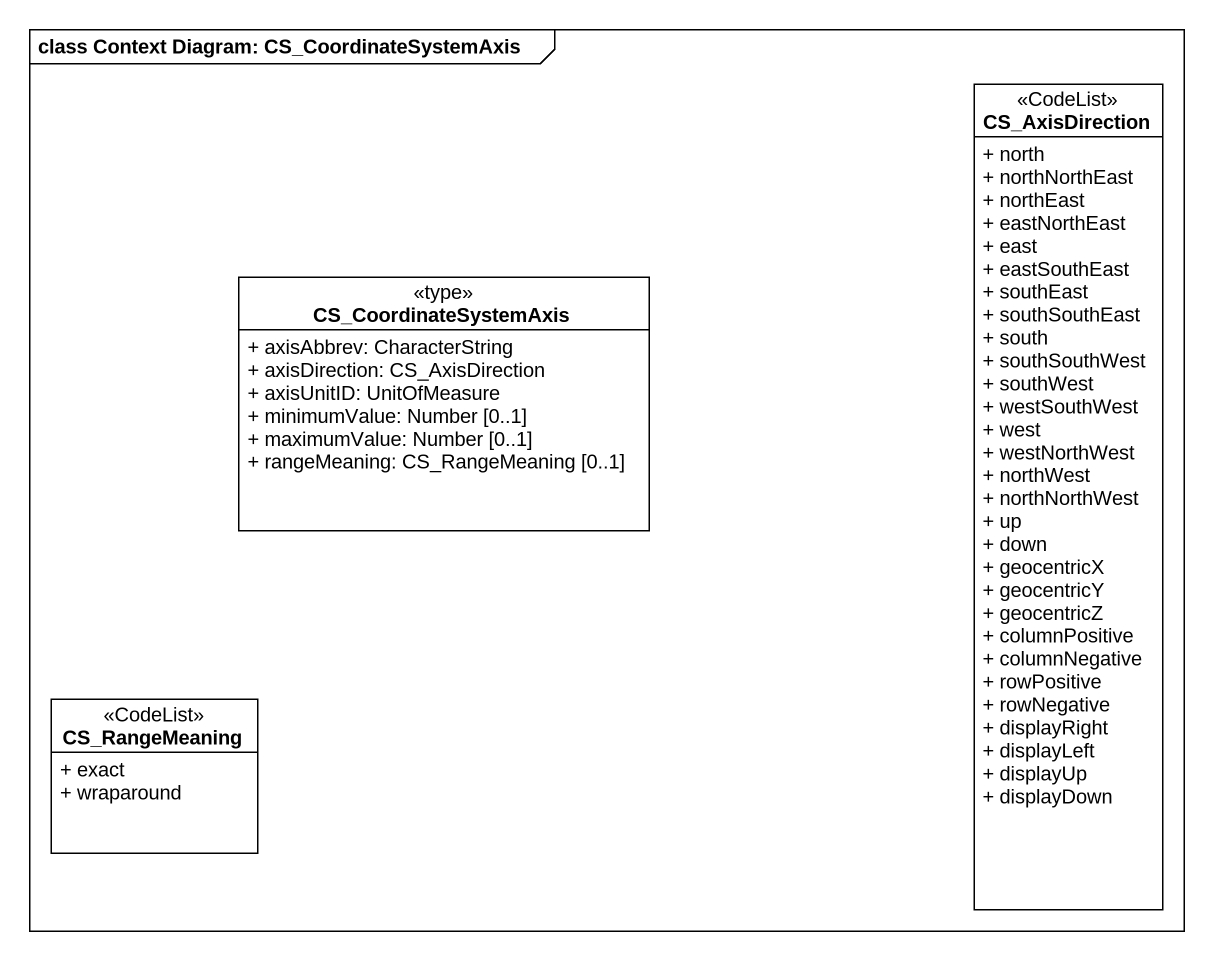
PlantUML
@startuml
mainframe class Context Diagram: CS_CoordinateSystemAxis
hide circle
hide empty members
skinparam classAttributeIconSize 0
class CS_AxisDirection <<CodeList>> {
  + north
  + northNorthEast
  + northEast
  + eastNorthEast
  + east
  + eastSouthEast
  + southEast
  + southSouthEast
  + south
  + southSouthWest
  + southWest
  + westSouthWest
  + west
  + westNorthWest
  + northWest
  + northNorthWest
  + up
  + down
  + geocentricX
  + geocentricY
  + geocentricZ
  + columnPositive
  + columnNegative
  + rowPositive
  + rowNegative
  + displayRight
  + displayLeft
  + displayUp
  + displayDown
}
class CS_CoordinateSystemAxis <<type>> {
  + axisAbbrev: CharacterString
  + axisDirection: CS_AxisDirection
  + axisUnitID: UnitOfMeasure
  + minimumValue: Number [0..1]
  + maximumValue: Number [0..1]
  + rangeMeaning: CS_RangeMeaning [0..1]
}
class CS_RangeMeaning <<CodeList>> {
  + exact
  + wraparound
}
@enduml
